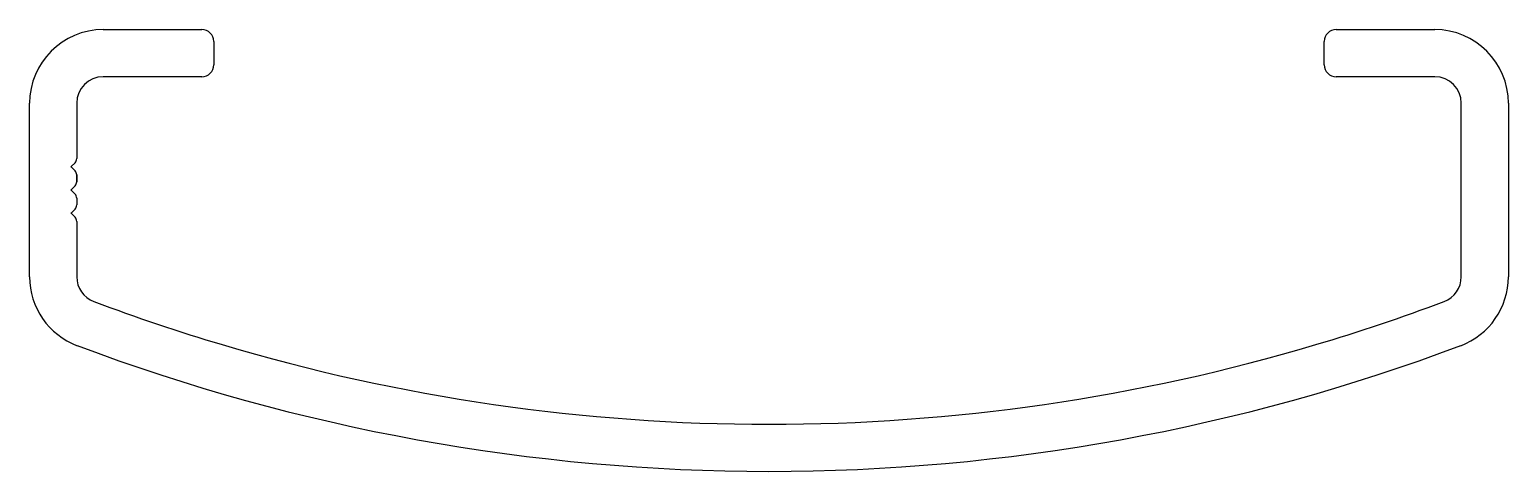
# Model space of a CAD drawing. Extents: x -32.3 to 31.4, y 0.2 to 19.3.
import ezdxf

# ---------------------------------------------------------------- set-up
doc = ezdxf.new("R2010")
doc.units = 0
doc.layers.add('1', color=7, linetype='CONTINUOUS')

msp = doc.modelspace()

# ---------------------------------------------------------------- linework, layer by layer
at = {"layer": '1', "color": 7, "linetype": 'CONTINUOUS'}
for p, q in [((-29.134, 19.276), (-24.879, 19.276)), ((24.016, 19.276), (28.27, 19.276)), ((-24.371, 18.768), (-24.371, 17.752)), ((23.508, 17.752), (23.508, 18.768)), ((-24.879, 17.244), (-29.134, 17.244)), ((28.27, 17.244), (24.016, 17.244)), ((-32.309, 13.702), (-32.309, 16.101)), ((-30.277, 16.101), (-30.277, 14.465)), ((29.413, 13.702), (29.413, 16.101)), ((31.445, 16.101), (31.445, 13.702)), ((-30.277, 14.465), (-30.277, 13.713)), ((-32.309, 8.619), (-32.309, 13.702)), ((-30.35, 13.537), (-30.521, 13.366)), ((-30.277, 13.713), (-30.277, 13.713)), ((29.413, 8.619), (29.413, 13.702)), ((31.445, 13.702), (31.445, 8.619)), ((-30.521, 13.354), (-30.35, 13.183)), ((-30.277, 13.006), (-30.277, 12.714)), ((-30.277, 12.714), (-30.277, 13.006)), ((-30.277, 13.006), (-30.277, 12.714)), ((-30.277, 12.714), (-30.277, 13.006)), ((-30.277, 13.006), (-30.277, 12.714)), ((-30.35, 12.537), (-30.521, 12.366)), ((-30.521, 12.354), (-30.35, 12.183)), ((-30.35, 11.537), (-30.521, 11.366)), ((-30.277, 12.006), (-30.277, 11.714)), ((-30.521, 11.354), (-30.35, 11.183)), ((-30.277, 11.007), (-30.277, 9.73)), ((-30.277, 9.813), (-30.277, 8.619)), ((-30.277, 8.619), (-30.277, 8.619))]:
    msp.add_line(p, q, dxfattribs=at)
for centre, radius, start, end in [((-29.134, 16.101), 3.175, 90, 180), ((-24.879, 18.768), 0.508, 360, 90), ((24.016, 18.768), 0.508, 90, 180), ((28.27, 16.101), 3.175, 360, 90), ((-29.134, 16.101), 1.143, 90, 180), ((-24.879, 17.752), 0.508, 270, 0), ((24.016, 17.752), 0.508, 180, 270), ((28.27, 16.101), 1.143, 360, 90), ((-30.527, 13.713), 0.25, 315, 360), ((-30.515, 13.36), 0.008, 135, 225), ((-30.527, 13.006), 0.25, 0, 45), ((-30.515, 12.36), 0.008, 135, 225), ((-30.527, 12.714), 0.25, 315, 360), ((-30.527, 12.006), 0.25, 360, 45), ((-30.527, 11.714), 0.25, 315, 360), ((-30.515, 11.36), 0.008, 135, 225), ((-30.527, 11.007), 0.25, 0, 45), ((-29.134, 8.619), 3.175, 180, 249.38878), ((-29.134, 8.619), 1.143, 180, 249.38878), ((28.27, 8.619), 1.143, 290.61122, 0), ((28.27, 8.619), 3.175, 290.61122, 0), ((-0.432, 84.935), 82.677, 249.38878, 253.43145), ((-0.432, 84.935), 82.677, 286.56855, 290.61122), ((-0.432, 84.935), 84.709, 249.38878, 270), ((-0.432, 84.935), 82.677, 253.43145, 286.56855), ((-0.432, 84.935), 84.709, 270, 290.61122)]:
    msp.add_arc(centre, radius, start, end, dxfattribs=at)

doc.saveas('drawing.dxf')
